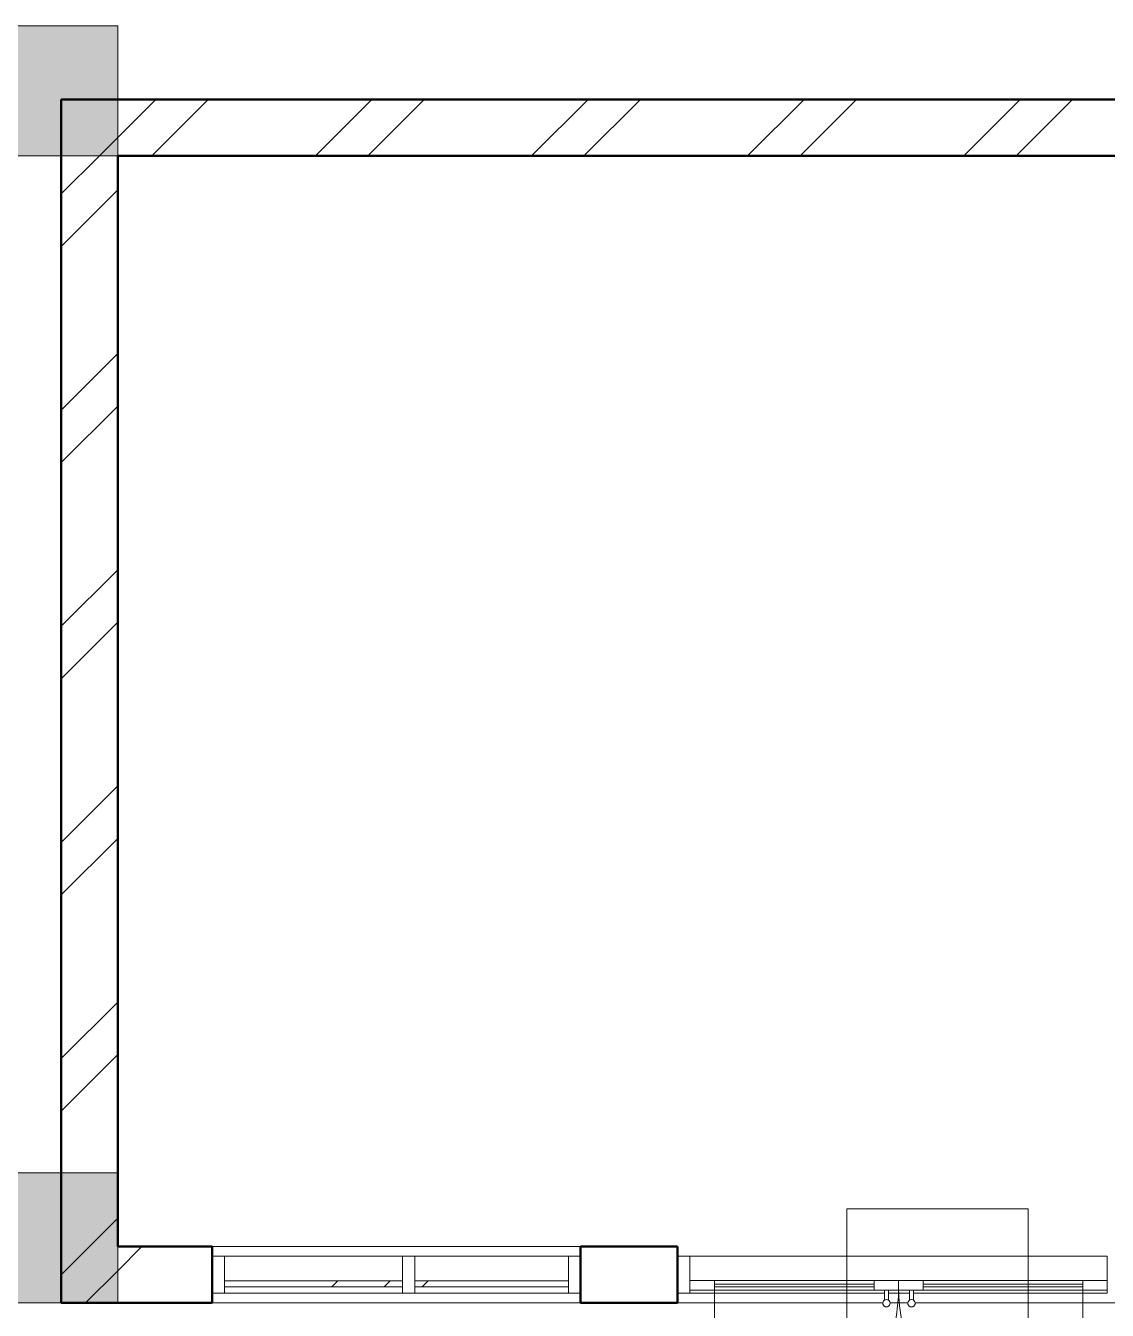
# Model space of a CAD drawing. Header units: inches. Extents: x 22 to 382261, y 22 to 371281.
# Drawn here: x 81970 to 86375, y 58626 to 63856 of the extents above; entities that cross this region are included whole.
import ezdxf

# ---------------------------------------------------------------- set-up
doc = ezdxf.new("R2010")
doc.units = ezdxf.units.IN
doc.header["$MEASUREMENT"] = 0
for name, color, linetype, lineweight in [('A-DOOR', 31, 'Continuous', 9), ('A-DOOR-GLAZ', 31, 'Continuous', 9), ('A-DOOR-IDEN', 31, 'Continuous', 9), ('A-FLOR', 192, 'Continuous', 9), ('A-GLAZ-CURT', 52, 'Continuous', 9), ('A-GLAZ-CWMG', 51, 'Continuous', 9), ('A-WALL', 113, 'Continuous', 9), ('A-WALL-PATT', 111, 'Continuous', 9), ('Q-CASE', 31, 'Continuous', 9)]:
    doc.layers.add(name, color=color, linetype=linetype, lineweight=lineweight)
pattern_1 = [(45, (101903.7, 56557.85), (-440.033, 440.033), []), (45, (101903.7, 57224.6), (-440.033, 440.033), [])]

# ---------------------------------------------------------------- blocks, each defined once
blk = doc.blocks.new('System Panel - Glazed-689569-01-GROUND FLOOR FURNITURE PLAN')
at = {"layer": 'A-GLAZ-CURT'}
h = blk.add_hatch(dxfattribs=at)
h.set_pattern_fill('FP_3', color=256, style=0, pattern_type=2)
h.set_pattern_definition([(45, (18761.3, -2213.2), (-440.033, 440.033), []), (45, (18761.3, -1546.44), (-440.033, 440.033), [])])
h.paths.add_polyline_path([(362.5, -49.5), (362.5, -24.5), (-362.5, -24.5), (-362.5, -49.5)])
for p, q in [((362.5, -24.5), (-362.5, -24.5)), ((-362.5, -24.5), (-362.5, -49.5)), ((-362.5, -49.5), (-362.5, -24.5)), ((362.5, -24.5), (-362.5, -24.5)), ((-362.5, -49.5), (362.5, -49.5)), ((-362.5, -49.5), (362.5, -49.5)), ((362.5, -49.5), (362.5, -24.5)), ((362.5, -24.5), (362.5, -49.5))]:
    blk.add_line(p, q, dxfattribs=at)
blk = doc.blocks.new('System Panel - Glazed-689568-01-GROUND FLOOR FURNITURE PLAN')
at = {"layer": 'A-GLAZ-CURT'}
h = blk.add_hatch(dxfattribs=at)
h.set_pattern_fill('FP_4', color=256, style=0, pattern_type=2)
h.set_pattern_definition([(45, (18036.3, -2213.2), (-440.033, 440.033), []), (45, (18036.3, -1546.44), (-440.033, 440.033), [])])
h.paths.add_polyline_path([(312.5, -49.5), (312.5, -24.5), (-312.5, -24.5), (-312.5, -49.5), (-57.3, -49.5)])
for p, q in [((312.5, -24.5), (-312.5, -24.5)), ((-312.5, -24.5), (-312.5, -49.5)), ((-312.5, -49.5), (-312.5, -24.5)), ((312.5, -24.5), (-312.5, -24.5)), ((-312.5, -49.5), (312.5, -49.5)), ((-312.5, -49.5), (312.5, -49.5)), ((312.5, -49.5), (312.5, -24.5)), ((312.5, -24.5), (312.5, -49.5))]:
    blk.add_line(p, q, dxfattribs=at)
blk = doc.blocks.new('Door - Double Glass - Framed _AUS_ - Door - Double Glass - Framed _AUS_-689449-01-GROUND FLOOR FURNITURE PLAN')
at = {"layer": 'A-DOOR'}
for p, q in [((-750, 50), (-750, 800)), ((750, 50), (750, 800)), ((-750, 62.6), (-850, 62.6)), ((-850, 62.6), (-850, 24)), ((-850, 62.6), (-850, 24)), ((-750, 24), (-750, 62.6)), ((-750, 62.6), (-100, 62.6)), ((0, 62.6), (-100, 62.6)), ((-100, 62.6), (-100, 24)), ((-60.5, 104.4), (-60.5, 62.6)), ((-44.5, 62.6), (-44.5, 104.4)), ((100, 62.6), (0, 62.6)), ((0, 62.6), (0, 24)), ((0, 24), (0, 62.6)), ((41.6, 104.4), (41.6, 62.6)), ((57.6, 62.6), (57.6, 104.4)), ((100, 24), (100, 62.6)), ((100, 62.6), (750, 62.6)), ((850, 62.6), (750, 62.6)), ((750, 62.6), (750, 24)), ((850, 24), (850, 62.6)), ((850, 62.6), (850, 24)), ((-850, 24), (-750, 24)), ((-100, 24), (-750, 24)), ((-100, 24), (0, 24)), ((0, 24), (100, 24)), ((750, 24), (100, 24)), ((750, 24), (850, 24))]:
    blk.add_line(p, q, dxfattribs=at)
for centre, radius, start, end in [((-750, 50), 750, 0, 90), ((750, 50), 750, 90, 180), ((-52.5, 116.1), 15, 90, 270), ((-52.5, 116.1), 15, 90, 238.902), ((-52.5, 116.1), 15, 270, 90), ((-52.5, 116.1), 15, 300.1628, 90), ((49.6, 116.1), 15, 90, 270), ((49.6, 116.1), 15, 90, 238.902), ((49.6, 116.1), 15, 270, 90), ((49.6, 116.1), 15, 300.1628, 90)]:
    blk.add_arc(centre, radius, start, end, dxfattribs=at)
at = {"layer": 'A-DOOR-GLAZ'}
for p, q in [((-100, 50), (-750, 50)), ((-750, 50), (-750, 38)), ((-750, 38), (-100, 38)), ((-100, 38), (-100, 50)), ((750, 50), (100, 50)), ((100, 50), (100, 38)), ((100, 38), (750, 38)), ((750, 38), (750, 50))]:
    blk.add_line(p, q, dxfattribs=at)
blk = doc.blocks.new('Rectangular Mullion - 50 x 150mm-473915-01-GROUND FLOOR FURNITURE PLAN')
at = {"layer": 'A-GLAZ-CWMG', "lineweight": 18}
for p, q in [((0, 75), (-50, 75)), ((-50, 75), (-50, -75)), ((0, -75), (0, 75)), ((-50, -75), (0, -75))]:
    blk.add_line(p, q, dxfattribs=at)
at = {"layer": 'A-GLAZ-CWMG'}
for p, q in [((-50, 49.5), (-50, 75)), ((-50, 75), (0, 75)), ((0, 75), (0, -75)), ((-50, 24.5), (-50, 49.5)), ((-50, -75), (-50, 24.5)), ((0, -75), (-50, -75))]:
    blk.add_line(p, q, dxfattribs=at)
blk = doc.blocks.new('Rectangular Mullion - 50 x 150mm-473916-01-GROUND FLOOR FURNITURE PLAN')
at = {"layer": 'A-GLAZ-CWMG', "lineweight": 18}
for p, q in [((-50, 75), (0, 75)), ((-50, -75), (-50, 75)), ((0, 75), (0, -75)), ((0, -75), (-50, -75))]:
    blk.add_line(p, q, dxfattribs=at)
at = {"layer": 'A-GLAZ-CWMG'}
for p, q in [((0, 75), (-50, 75)), ((-50, 75), (-50, 49.5)), ((0, -75), (0, 75)), ((-50, 49.5), (-50, 24.5)), ((-50, 24.5), (-50, -75)), ((-50, -75), (0, -75))]:
    blk.add_line(p, q, dxfattribs=at)
blk = doc.blocks.new('Rectangular Mullion - 50 x 150mm-689564-01-GROUND FLOOR FURNITURE PLAN')
at = {"layer": 'A-GLAZ-CWMG'}
for p, q in [((-19123.8, 2188.7), (-19123.8, 2288.2)), ((-19123.8, 2288.2), (-19123.8, 2188.7)), ((-18398.8, 2288.2), (-19123.8, 2288.2)), ((-18398.8, 2288.2), (-19123.8, 2288.2)), ((-18398.8, 2188.7), (-18398.8, 2288.2)), ((-18398.8, 2288.2), (-18398.8, 2188.7)), ((-19123.8, 2163.7), (-19123.8, 2188.7)), ((-19123.8, 2188.7), (-19123.8, 2163.7)), ((-19123.8, 2138.2), (-19123.8, 2163.7)), ((-19123.8, 2163.7), (-19123.8, 2138.2)), ((-18398.8, 2163.7), (-18398.8, 2188.7)), ((-18398.8, 2188.7), (-18398.8, 2163.7)), ((-18398.8, 2138.2), (-18398.8, 2163.7)), ((-18398.8, 2163.7), (-18398.8, 2138.2)), ((-19123.8, 2138.2), (-18398.8, 2138.2)), ((-18398.8, 2138.2), (-19123.8, 2138.2))]:
    blk.add_line(p, q, dxfattribs=at)
blk = doc.blocks.new('Rectangular Mullion - 50 x 150mm-473910-01-GROUND FLOOR FURNITURE PLAN')
at = {"layer": 'A-GLAZ-CWMG', "lineweight": 18}
for p, q in [((-25, 75), (25, 75)), ((-25, -75), (-25, 75)), ((25, 75), (25, -75)), ((25, -75), (-25, -75))]:
    blk.add_line(p, q, dxfattribs=at)
at = {"layer": 'A-GLAZ-CWMG'}
for p, q in [((25, 75), (-25, 75)), ((-25, 75), (-25, 49.5)), ((25, 49.5), (25, 75)), ((-25, 49.5), (-25, 24.5)), ((-25, 24.5), (-25, -75)), ((25, 24.5), (25, 49.5)), ((25, -75), (25, 24.5)), ((-25, -75), (25, -75))]:
    blk.add_line(p, q, dxfattribs=at)
blk = doc.blocks.new('Rectangular Mullion - 50 x 150mm-689565-01-GROUND FLOOR FURNITURE PLAN')
at = {"layer": 'A-GLAZ-CWMG'}
for p, q in [((-18348.8, 2188.7), (-18348.8, 2288.2)), ((-18348.8, 2288.2), (-18348.8, 2188.7)), ((-17723.8, 2288.2), (-18348.8, 2288.2)), ((-17723.8, 2288.2), (-18348.8, 2288.2)), ((-17723.8, 2188.7), (-17723.8, 2288.2)), ((-17723.8, 2288.2), (-17723.8, 2188.7)), ((-18348.8, 2163.7), (-18348.8, 2188.7)), ((-18348.8, 2188.7), (-18348.8, 2163.7)), ((-18348.8, 2138.2), (-18348.8, 2163.7)), ((-18348.8, 2163.7), (-18348.8, 2138.2)), ((-17723.8, 2163.7), (-17723.8, 2188.7)), ((-17723.8, 2188.7), (-17723.8, 2163.7)), ((-17723.8, 2138.2), (-17723.8, 2163.7)), ((-17723.8, 2163.7), (-17723.8, 2138.2)), ((-18348.8, 2138.2), (-17723.8, 2138.2)), ((-17723.8, 2138.2), (-18348.8, 2138.2))]:
    blk.add_line(p, q, dxfattribs=at)
blk = doc.blocks.new('Rectangular Mullion - 50 x 150mm-450141-01-GROUND FLOOR FURNITURE PLAN')
at = {"layer": 'A-GLAZ-CWMG', "lineweight": 18}
for p, q in [((-50, 75), (0, 75)), ((-50, -75), (-50, 75)), ((0, 75), (0, -75)), ((0, -75), (-50, -75))]:
    blk.add_line(p, q, dxfattribs=at)
at = {"layer": 'A-GLAZ-CWMG'}
for p, q in [((0, 75), (-50, 75)), ((-50, 75), (-50, -24)), ((0, -75), (0, 75)), ((-50, -24), (-50, -62.6)), ((-50, -62.6), (-50, -75)), ((-50, -75), (0, -75))]:
    blk.add_line(p, q, dxfattribs=at)
blk = doc.blocks.new('Rectangular Mullion - 50 x 150mm-689447-01-GROUND FLOOR FURNITURE PLAN')
at = {"layer": 'A-GLAZ-CWMG'}
for p, q in [((-17228.8, 2288.2), (-17228.8, 2189.2)), ((-17228.8, 2189.2), (-17228.8, 2288.2)), ((-15528.8, 2288.2), (-17228.8, 2288.2)), ((-17228.8, 2288.2), (-15528.8, 2288.2)), ((-15528.8, 2288.2), (-15528.8, 2189.2)), ((-15528.8, 2189.2), (-15528.8, 2288.2)), ((-17228.8, 2189.2), (-17228.8, 2150.6)), ((-17228.8, 2150.6), (-17228.8, 2189.2)), ((-17228.8, 2150.6), (-17228.8, 2138.2)), ((-17228.8, 2138.2), (-17228.8, 2150.6)), ((-15528.8, 2189.2), (-15528.8, 2150.6)), ((-15528.8, 2150.6), (-15528.8, 2189.2)), ((-15528.8, 2150.6), (-15528.8, 2138.2)), ((-15528.8, 2138.2), (-15528.8, 2150.6)), ((-17228.8, 2138.2), (-16436.1, 2138.2)), ((-17228.8, 2138.2), (-16436.1, 2138.2)), ((-16420.9, 2138.2), (-16334, 2138.2)), ((-16420.9, 2138.2), (-16334, 2138.2)), ((-16318.7, 2138.2), (-15528.8, 2138.2)), ((-16318.7, 2138.2), (-15528.8, 2138.2))]:
    blk.add_line(p, q, dxfattribs=at)
blk = doc.blocks.new('Casework 23 - Casework 23-687365-01-GROUND FLOOR FURNITURE PLAN')
at = {"layer": 'Q-CASE'}
h = blk.add_hatch(color=256, dxfattribs=at)
h.paths.add_polyline_path([(-12668.8, 6768.2), (-12668.8, 7298.2), (-13198.8, 7298.2), (-13198.8, 6768.2)])
h.paths.add_polyline_path([(-19941.1, 6768.2), (-19558.8, 6768.2), (-19558.8, 7298.2), (-20078.8, 7298.2), (-20078.8, 6768.2)])
h.paths.add_polyline_path([(-22712.3, 6768.2), (-22278.8, 6768.2), (-22278.8, 7298.2), (-22798.8, 7298.2), (-22798.8, 6768.2)])
h.paths.add_polyline_path([(-27228.8, 6768.2), (-26698.8, 6768.2), (-26698.8, 7298.2), (-27228.8, 7298.2)])
h = blk.add_hatch(color=256, dxfattribs=at)
h.paths.add_polyline_path([(-12668.8, 2098.2), (-12668.8, 2628.2), (-13198.8, 2628.2), (-13198.8, 2098.2)])
h.paths.add_polyline_path([(-19941.1, 2098.2), (-19558.8, 2098.2), (-19558.8, 2628.2), (-20078.8, 2628.2), (-20078.8, 2098.2)])
h.paths.add_polyline_path([(-22278.8, 2098.2), (-22278.8, 2628.2), (-22798.8, 2628.2), (-22798.8, 2098.2)])
h.paths.add_polyline_path([(-26698.8, 2098.2), (-26698.8, 2628.2), (-27228.8, 2628.2), (-27228.8, 2098.2)])
at = {"layer": 'Q-CASE', "lineweight": 18}
for p, q in [((-19558.8, 7298.2), (-20078.8, 7298.2)), ((-19558.8, 6768.2), (-19558.8, 7298.2)), ((-20078.8, 6768.2), (-19558.8, 6768.2)), ((-19558.8, 2628.2), (-20078.8, 2628.2)), ((-19558.8, 2098.2), (-19558.8, 2628.2)), ((-20078.8, 2098.2), (-19558.8, 2098.2))]:
    blk.add_line(p, q, dxfattribs=at)
blk = doc.blocks.new('M_Door Tag1 - M_Door Tag 2-910938-01-GROUND FLOOR FURNITURE PLAN')
at = {"layer": 'A-DOOR-IDEN'}
for p, q in [((-1.206, 1.536), (3.019, 1.536)), ((-1.206, -1.791), (-1.206, 1.536)), ((3.019, 1.536), (3.019, -1.791)), ((3.019, -1.791), (-1.206, -1.791))]:
    blk.add_line(p, q, dxfattribs=at)

msp = doc.modelspace()

# ---------------------------------------------------------------- hatches: boundary and pattern name
at = {"layer": 'A-WALL-PATT'}
h = msp.add_hatch(dxfattribs=at)
h.set_pattern_fill('FP_1', color=256, style=0, pattern_type=2)
h.set_pattern_definition(pattern_1)
h.paths.add_polyline_path([(88704.9, 63326), (88704.9, 63556), (82114.9, 63556), (82114.9, 63326), (85657.5, 63326)])
h = msp.add_hatch(dxfattribs=at)
h.set_pattern_fill('FP_1', color=256, style=0, pattern_type=2)
h.set_pattern_definition(pattern_1)
h.paths.add_polyline_path([(82344.9, 58656), (82344.9, 63326), (82114.9, 63326), (82114.9, 58656)])
h = msp.add_hatch(dxfattribs=at)
h.set_pattern_fill('FP_1', color=256, style=0, pattern_type=2)
h.set_pattern_definition(pattern_1)
h.paths.add_polyline_path([(86581.2, 58656), (86984.9, 58656), (86984.9, 58886), (86424.9, 58886), (86424.9, 58656)])
h.paths.add_polyline_path([(82729.9, 58656), (82729.9, 58886), (82344.9, 58886), (82344.9, 58656)])
h.paths.add_polyline_path([(84229.9, 58656), (84624.9, 58656), (84624.9, 58886), (84229.9, 58886), (84229.9, 58810.4)])
h.paths.add_polyline_path([(88484.9, 58656), (88934.9, 58656), (88934.9, 58886), (88484.9, 58886), (88484.9, 58810.4)])

# ---------------------------------------------------------------- linework, layer by layer
at = {"layer": 'A-FLOR'}
for p, q in [((82729.9, 58656), (85460.8, 58656)), ((85489.9, 58656), (85562.9, 58656)), ((85592, 58656), (88484.9, 58656))]:
    msp.add_line(p, q, dxfattribs=at)
at = {"layer": 'A-WALL', "lineweight": 50}
for p, q in [((88934.9, 63556), (82114.9, 63556)), ((82114.9, 63556), (82114.9, 58656)), ((82344.9, 63326), (88704.9, 63326)), ((82344.9, 58886), (82344.9, 63326)), ((82729.9, 58886), (82344.9, 58886)), ((82729.9, 58656), (82729.9, 58886)), ((84624.9, 58886), (84229.9, 58886)), ((84229.9, 58886), (84229.9, 58656)), ((84624.9, 58656), (84624.9, 58886)), ((82114.9, 58656), (82729.9, 58656)), ((84229.9, 58656), (84624.9, 58656))]:
    msp.add_line(p, q, dxfattribs=at)
at = {"layer": 'A-WALL'}
msp.add_line((84229.9, 58886), (82729.9, 58886), dxfattribs=at)

# ---------------------------------------------------------------- block references
at = {"layer": 'A-DOOR', "rotation": 180}
msp.add_blockref('Door - Double Glass - Framed _AUS_ - Door - Double Glass - Framed _AUS_-689449-01-GROUND FLOOR FURNITURE PLAN', (85524.9, 58771), dxfattribs=at)
at = {"layer": 'A-DOOR-IDEN', "xscale": 174.9999999999999, "yscale": 174.9999999999999, "zscale": 174.9999999999999}
msp.add_blockref('M_Door Tag1 - M_Door Tag 2-910938-01-GROUND FLOOR FURNITURE PLAN', (85524.9, 58771), dxfattribs=at)
at = {"layer": 'A-GLAZ-CURT'}
for name, p in [('System Panel - Glazed-689569-01-GROUND FLOOR FURNITURE PLAN', (83142.4, 58771)), ('System Panel - Glazed-689568-01-GROUND FLOOR FURNITURE PLAN', (83867.4, 58771))]:
    msp.add_blockref(name, p, dxfattribs=at)
at = {"layer": 'A-GLAZ-CWMG', "rotation": 180}
msp.add_blockref('Rectangular Mullion - 50 x 150mm-473915-01-GROUND FLOOR FURNITURE PLAN', (82729.9, 58771), dxfattribs=at)
at = {"layer": 'A-GLAZ-CWMG'}
for name in ['Rectangular Mullion - 50 x 150mm-689564-01-GROUND FLOOR FURNITURE PLAN', 'Rectangular Mullion - 50 x 150mm-689565-01-GROUND FLOOR FURNITURE PLAN', 'Rectangular Mullion - 50 x 150mm-689447-01-GROUND FLOOR FURNITURE PLAN']:
    msp.add_blockref(name, (101903.7, 56557.9), dxfattribs=at)
at = {"layer": 'A-GLAZ-CWMG', "extrusion": (0, 0, -1), "rotation": 180}
for name, p in [('Rectangular Mullion - 50 x 150mm-473910-01-GROUND FLOOR FURNITURE PLAN', (-83529.9, 58771)), ('Rectangular Mullion - 50 x 150mm-473916-01-GROUND FLOOR FURNITURE PLAN', (-84229.9, 58771))]:
    msp.add_blockref(name, p, dxfattribs=at)
at = {"layer": 'A-GLAZ-CWMG', "extrusion": (0, 0, -1)}
msp.add_blockref('Rectangular Mullion - 50 x 150mm-450141-01-GROUND FLOOR FURNITURE PLAN', (-84624.9, 58771), dxfattribs=at)
at = {"layer": 'Q-CASE'}
msp.add_blockref('Casework 23 - Casework 23-687365-01-GROUND FLOOR FURNITURE PLAN', (101903.7, 56557.9), dxfattribs=at)

doc.saveas('drawing.dxf')
